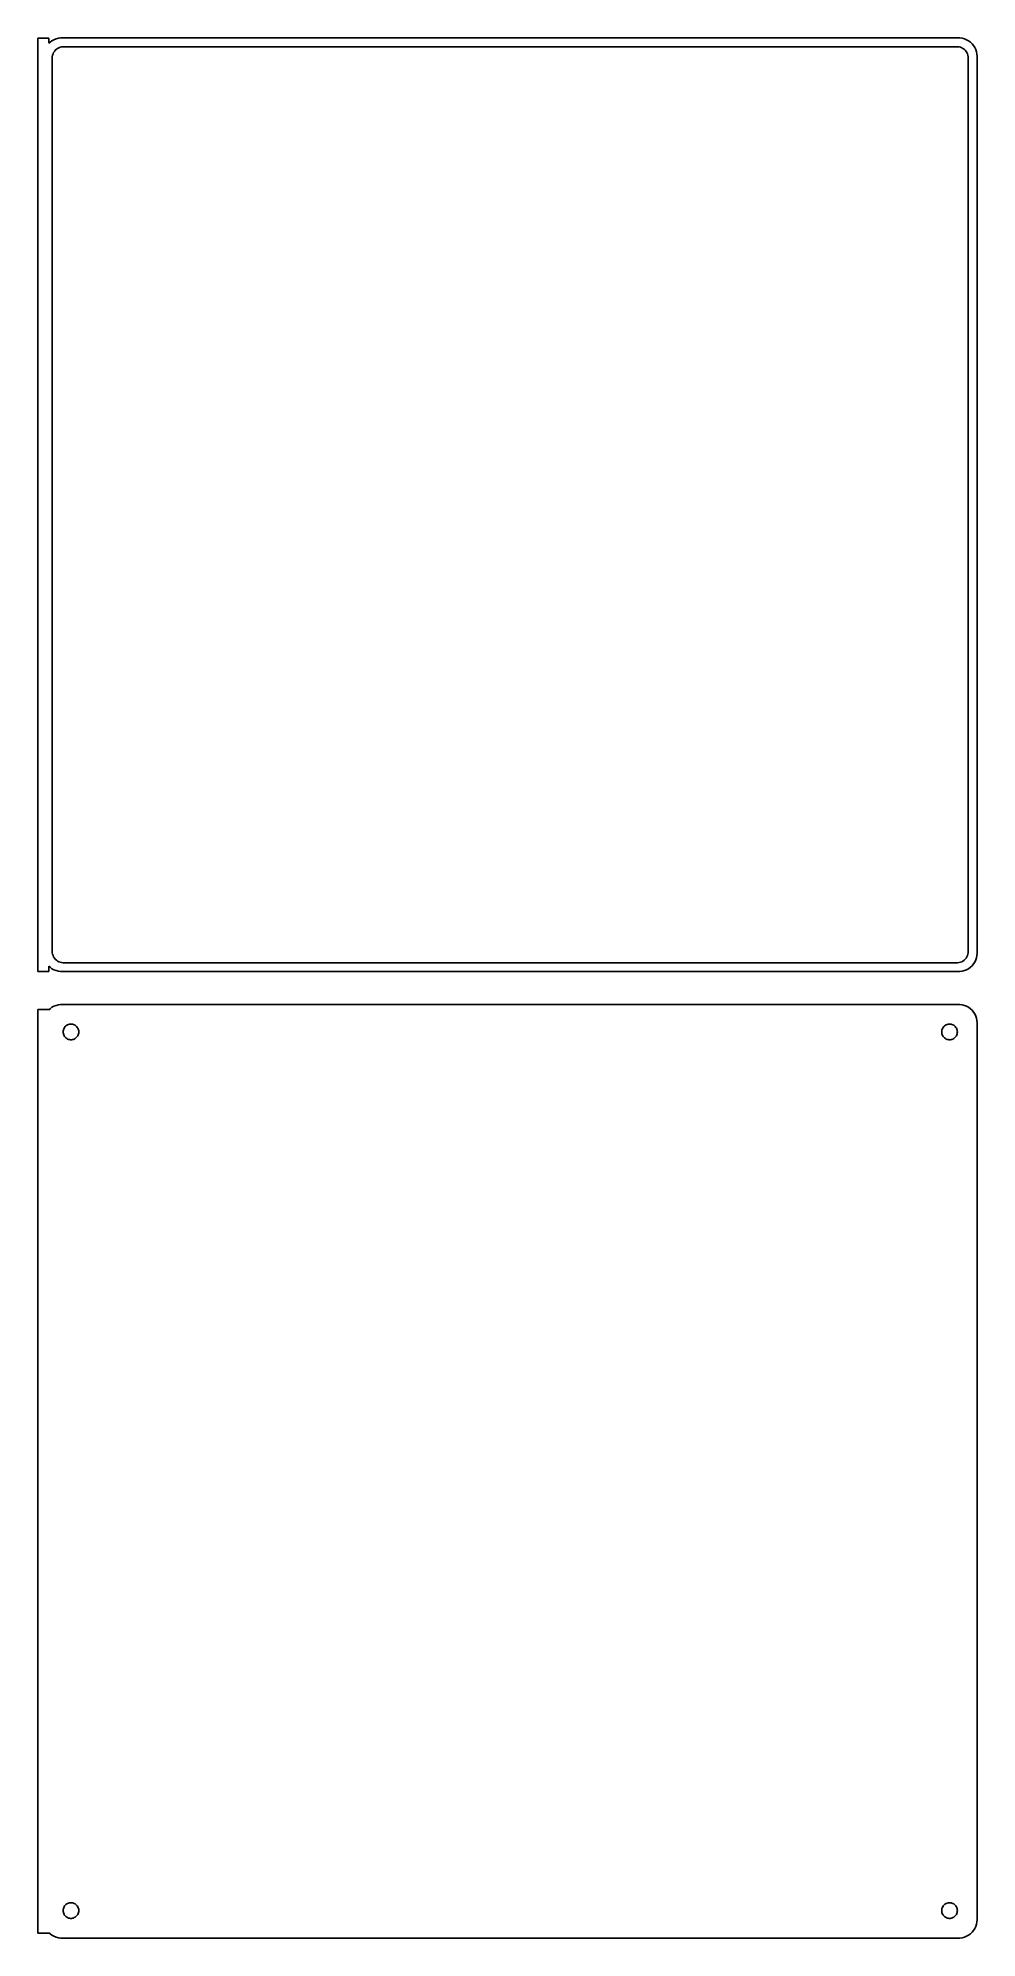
# Model space of a CAD drawing. Header units: metres. Extents: x -129 to 128, y 401 to 919.
import ezdxf

# ---------------------------------------------------------------- set-up
doc = ezdxf.new("R2010")
doc.units = ezdxf.units.M

msp = doc.modelspace()

# ---------------------------------------------------------------- linework, layer by layer
for p, q in [((-126, 919.479), (-129, 919.479)), ((-129, 919.479), (-129, 664.521)), ((-126, 918.059), (-126, 919.479)), ((-125.179, 918.722), (-125.687, 918.353)), ((-124.629, 919.024), (-125.179, 918.722)), ((-124.045, 919.255), (-124.629, 919.024)), ((-123.437, 919.411), (-124.045, 919.255)), ((-122.814, 919.49), (-123.437, 919.411)), ((122.814, 919.49), (-122.814, 919.49)), ((123.437, 919.411), (122.814, 919.49)), ((124.045, 919.255), (123.437, 919.411)), ((124.629, 919.024), (124.045, 919.255)), ((125.179, 918.722), (124.629, 919.024)), ((125.687, 918.353), (125.179, 918.722)), ((-125.687, 918.353), (-126, 918.059)), ((-125.113, 914), (-125.088, 914.39)), ((-125.113, 670), (-125.113, 914)), ((-125.088, 914.39), (-125.015, 914.774)), ((-125.015, 914.774), (-124.894, 915.146)), ((-124.894, 915.146), (-124.728, 915.5)), ((-124.728, 915.5), (-124.518, 915.83)), ((-124.518, 915.83), (-124.269, 916.131)), ((-124.269, 916.131), (-123.984, 916.399)), ((-123.984, 916.399), (-123.668, 916.628)), ((-123.668, 916.628), (-123.325, 916.817)), ((-123.325, 916.817), (-122.962, 916.961)), ((-122.962, 916.961), (-122.583, 917.058)), ((-122.583, 917.058), (-122.195, 917.107)), ((-122.195, 917.107), (122.195, 917.107)), ((122.195, 917.107), (122.583, 917.058)), ((122.583, 917.058), (122.962, 916.961)), ((122.962, 916.961), (123.325, 916.817)), ((123.325, 916.817), (123.668, 916.628)), ((123.668, 916.628), (123.984, 916.399)), ((123.984, 916.399), (124.269, 916.131)), ((124.269, 916.131), (124.518, 915.83)), ((124.518, 915.83), (124.728, 915.5)), ((124.728, 915.5), (124.894, 915.146)), ((124.894, 915.146), (125.015, 914.774)), ((125.015, 914.774), (125.088, 914.39)), ((125.088, 914.39), (125.113, 914)), ((125.113, 914), (125.113, 670)), ((126.145, 917.923), (125.687, 918.353)), ((126.545, 917.439), (126.145, 917.923)), ((126.882, 916.909), (126.545, 917.439)), ((127.149, 916.341), (126.882, 916.909)), ((127.343, 915.743), (127.149, 916.341)), ((127.461, 915.127), (127.343, 915.743)), ((127.5, 914.5), (127.461, 915.127)), ((127.5, 669.5), (127.5, 914.5)), ((-125.088, 669.61), (-125.113, 670)), ((-125.015, 669.226), (-125.088, 669.61)), ((125.088, 669.61), (125.015, 669.226)), ((125.113, 670), (125.088, 669.61)), ((127.461, 668.873), (127.5, 669.5)), ((-129, 664.521), (-126, 664.521)), ((-126, 664.521), (-126, 665.941)), ((-126, 665.941), (-125.687, 665.647)), ((-125.687, 665.647), (-125.179, 665.278)), ((-125.179, 665.278), (-124.629, 664.976)), ((-124.894, 668.854), (-125.015, 669.226)), ((-124.728, 668.5), (-124.894, 668.854)), ((-124.518, 668.17), (-124.728, 668.5)), ((-124.629, 664.976), (-124.045, 664.745)), ((-124.269, 667.869), (-124.518, 668.17)), ((-123.984, 667.601), (-124.269, 667.869)), ((-124.045, 664.745), (-123.437, 664.589)), ((-123.668, 667.372), (-123.984, 667.601)), ((-123.325, 667.183), (-123.668, 667.372)), ((-123.437, 664.589), (-122.814, 664.51)), ((-122.962, 667.039), (-123.325, 667.183)), ((-122.583, 666.942), (-122.962, 667.039)), ((-122.814, 664.51), (122.814, 664.51)), ((-122.195, 666.893), (-122.583, 666.942)), ((122.195, 666.893), (-122.195, 666.893)), ((122.583, 666.942), (122.195, 666.893)), ((122.962, 667.039), (122.583, 666.942)), ((122.814, 664.51), (123.437, 664.589)), ((123.325, 667.183), (122.962, 667.039)), ((123.668, 667.372), (123.325, 667.183)), ((123.437, 664.589), (124.045, 664.745)), ((123.984, 667.601), (123.668, 667.372)), ((124.269, 667.869), (123.984, 667.601)), ((124.045, 664.745), (124.629, 664.976)), ((124.518, 668.17), (124.269, 667.869)), ((124.728, 668.5), (124.518, 668.17)), ((124.629, 664.976), (125.179, 665.278)), ((124.894, 668.854), (124.728, 668.5)), ((125.015, 669.226), (124.894, 668.854)), ((125.179, 665.278), (125.687, 665.647)), ((125.687, 665.647), (126.145, 666.077)), ((126.145, 666.077), (126.545, 666.561)), ((126.545, 666.561), (126.882, 667.091)), ((126.882, 667.091), (127.149, 667.659)), ((127.149, 667.659), (127.343, 668.257)), ((127.343, 668.257), (127.461, 668.873)), ((-126, 654.153), (-129, 654.153)), ((-129, 654.153), (-129, 401.847)), ((-125.687, 654.353), (-126, 654.059)), ((-126, 654.059), (-126, 654.153)), ((-125.179, 654.722), (-125.687, 654.353)), ((-124.629, 655.024), (-125.179, 654.722)), ((-124.045, 655.255), (-124.629, 655.024)), ((-123.437, 655.411), (-124.045, 655.255)), ((-122.814, 655.49), (-123.437, 655.411)), ((122.814, 655.49), (-122.814, 655.49)), ((123.437, 655.411), (122.814, 655.49)), ((124.045, 655.255), (123.437, 655.411)), ((124.629, 655.024), (124.045, 655.255)), ((125.179, 654.722), (124.629, 655.024)), ((125.687, 654.353), (125.179, 654.722)), ((126.145, 653.923), (125.687, 654.353)), ((126.545, 653.439), (126.145, 653.923)), ((-122.068, 648.531), (-121.985, 648.786)), ((-121.985, 648.786), (-121.871, 649.029)), ((-121.871, 649.029), (-121.727, 649.255)), ((-121.727, 649.255), (-121.557, 649.462)), ((-121.557, 649.462), (-121.361, 649.645)), ((-121.361, 649.645), (-121.144, 649.803)), ((-121.144, 649.803), (-120.909, 649.932)), ((-120.909, 649.932), (-120.66, 650.031)), ((-120.66, 650.031), (-120.4, 650.097)), ((-120.4, 650.097), (-120.134, 650.131)), ((-120.134, 650.131), (-119.866, 650.131)), ((-119.866, 650.131), (-119.6, 650.097)), ((-119.6, 650.097), (-119.34, 650.031)), ((-119.34, 650.031), (-119.091, 649.932)), ((-119.091, 649.932), (-118.856, 649.803)), ((-118.856, 649.803), (-118.639, 649.645)), ((-118.639, 649.645), (-118.443, 649.462)), ((-118.443, 649.462), (-118.273, 649.255)), ((-118.273, 649.255), (-118.129, 649.029)), ((-118.129, 649.029), (-118.015, 648.786)), ((-118.015, 648.786), (-117.932, 648.531)), ((117.932, 648.531), (118.015, 648.786)), ((118.015, 648.786), (118.129, 649.029)), ((118.129, 649.029), (118.273, 649.255)), ((118.273, 649.255), (118.443, 649.462)), ((118.443, 649.462), (118.639, 649.645)), ((118.639, 649.645), (118.856, 649.803)), ((118.856, 649.803), (119.091, 649.932)), ((119.091, 649.932), (119.34, 650.031)), ((119.34, 650.031), (119.6, 650.097)), ((119.6, 650.097), (119.866, 650.131)), ((119.866, 650.131), (120.134, 650.131)), ((120.134, 650.131), (120.4, 650.097)), ((120.4, 650.097), (120.66, 650.031)), ((120.66, 650.031), (120.909, 649.932)), ((120.909, 649.932), (121.144, 649.803)), ((121.144, 649.803), (121.361, 649.645)), ((121.361, 649.645), (121.557, 649.462)), ((121.557, 649.462), (121.727, 649.255)), ((121.727, 649.255), (121.871, 649.029)), ((121.871, 649.029), (121.985, 648.786)), ((121.985, 648.786), (122.068, 648.531)), ((126.882, 652.909), (126.545, 653.439)), ((127.149, 652.341), (126.882, 652.909)), ((127.343, 651.743), (127.149, 652.341)), ((127.461, 651.127), (127.343, 651.743)), ((127.5, 650.5), (127.461, 651.127)), ((127.5, 405.5), (127.5, 650.5)), ((-122.135, 648), (-122.118, 648.268)), ((-122.118, 647.732), (-122.135, 648)), ((-122.118, 648.268), (-122.068, 648.531)), ((-122.068, 647.469), (-122.118, 647.732)), ((-121.985, 647.214), (-122.068, 647.469)), ((-121.871, 646.971), (-121.985, 647.214)), ((-121.727, 646.745), (-121.871, 646.971)), ((-121.557, 646.538), (-121.727, 646.745)), ((-121.361, 646.355), (-121.557, 646.538)), ((-121.144, 646.197), (-121.361, 646.355)), ((-120.909, 646.068), (-121.144, 646.197)), ((-120.66, 645.969), (-120.909, 646.068)), ((-120.4, 645.903), (-120.66, 645.969)), ((-120.134, 645.869), (-120.4, 645.903)), ((-119.866, 645.869), (-120.134, 645.869)), ((-119.6, 645.903), (-119.866, 645.869)), ((-119.34, 645.969), (-119.6, 645.903)), ((-119.091, 646.068), (-119.34, 645.969)), ((-118.856, 646.197), (-119.091, 646.068)), ((-118.639, 646.355), (-118.856, 646.197)), ((-118.443, 646.538), (-118.639, 646.355)), ((-118.273, 646.745), (-118.443, 646.538)), ((-118.129, 646.971), (-118.273, 646.745)), ((-118.015, 647.214), (-118.129, 646.971)), ((-117.932, 647.469), (-118.015, 647.214)), ((-117.932, 648.531), (-117.882, 648.268)), ((-117.882, 647.732), (-117.932, 647.469)), ((-117.882, 648.268), (-117.865, 648)), ((-117.865, 648), (-117.882, 647.732)), ((117.865, 648), (117.882, 648.268)), ((117.882, 647.732), (117.865, 648)), ((117.882, 648.268), (117.932, 648.531)), ((117.932, 647.469), (117.882, 647.732)), ((118.015, 647.214), (117.932, 647.469)), ((118.129, 646.971), (118.015, 647.214)), ((118.273, 646.745), (118.129, 646.971)), ((118.443, 646.538), (118.273, 646.745)), ((118.639, 646.355), (118.443, 646.538)), ((118.856, 646.197), (118.639, 646.355)), ((119.091, 646.068), (118.856, 646.197)), ((119.34, 645.969), (119.091, 646.068)), ((119.6, 645.903), (119.34, 645.969)), ((119.866, 645.869), (119.6, 645.903)), ((120.134, 645.869), (119.866, 645.869)), ((120.4, 645.903), (120.134, 645.869)), ((120.66, 645.969), (120.4, 645.903)), ((120.909, 646.068), (120.66, 645.969)), ((121.144, 646.197), (120.909, 646.068)), ((121.361, 646.355), (121.144, 646.197)), ((121.557, 646.538), (121.361, 646.355)), ((121.727, 646.745), (121.557, 646.538)), ((121.871, 646.971), (121.727, 646.745)), ((121.985, 647.214), (121.871, 646.971)), ((122.068, 647.469), (121.985, 647.214)), ((122.068, 648.531), (122.118, 648.268)), ((122.118, 647.732), (122.068, 647.469)), ((122.118, 648.268), (122.135, 648)), ((122.135, 648), (122.118, 647.732)), ((-120.909, 409.932), (-120.66, 410.031)), ((-120.66, 410.031), (-120.4, 410.097)), ((-120.4, 410.097), (-120.134, 410.131)), ((-120.134, 410.131), (-119.866, 410.131)), ((-119.866, 410.131), (-119.6, 410.097)), ((-119.6, 410.097), (-119.34, 410.031)), ((-119.34, 410.031), (-119.091, 409.932)), ((119.091, 409.932), (119.34, 410.031)), ((119.34, 410.031), (119.6, 410.097)), ((119.6, 410.097), (119.866, 410.131)), ((119.866, 410.131), (120.134, 410.131)), ((120.134, 410.131), (120.4, 410.097)), ((120.4, 410.097), (120.66, 410.031)), ((120.66, 410.031), (120.909, 409.932)), ((-122.135, 408), (-122.118, 408.268)), ((-122.118, 407.732), (-122.135, 408)), ((-122.118, 408.268), (-122.068, 408.531)), ((-122.068, 407.469), (-122.118, 407.732)), ((-122.068, 408.531), (-121.985, 408.786)), ((-121.985, 407.214), (-122.068, 407.469)), ((-121.985, 408.786), (-121.871, 409.029)), ((-121.871, 406.971), (-121.985, 407.214)), ((-121.871, 409.029), (-121.727, 409.255)), ((-121.727, 406.745), (-121.871, 406.971)), ((-121.727, 409.255), (-121.557, 409.462)), ((-121.557, 406.538), (-121.727, 406.745)), ((-121.557, 409.462), (-121.361, 409.645)), ((-121.361, 406.355), (-121.557, 406.538)), ((-121.361, 409.645), (-121.144, 409.803)), ((-121.144, 406.197), (-121.361, 406.355)), ((-121.144, 409.803), (-120.909, 409.932)), ((-120.909, 406.068), (-121.144, 406.197)), ((-120.66, 405.969), (-120.909, 406.068)), ((-120.4, 405.903), (-120.66, 405.969)), ((-120.134, 405.869), (-120.4, 405.903)), ((-119.866, 405.869), (-120.134, 405.869)), ((-119.6, 405.903), (-119.866, 405.869)), ((-119.34, 405.969), (-119.6, 405.903)), ((-119.091, 406.068), (-119.34, 405.969)), ((-119.091, 409.932), (-118.856, 409.803)), ((-118.856, 406.197), (-119.091, 406.068)), ((-118.856, 409.803), (-118.639, 409.645)), ((-118.639, 406.355), (-118.856, 406.197)), ((-118.639, 409.645), (-118.443, 409.462)), ((-118.443, 406.538), (-118.639, 406.355)), ((-118.443, 409.462), (-118.273, 409.255)), ((-118.273, 406.745), (-118.443, 406.538)), ((-118.273, 409.255), (-118.129, 409.029)), ((-118.129, 406.971), (-118.273, 406.745)), ((-118.129, 409.029), (-118.015, 408.786)), ((-118.015, 407.214), (-118.129, 406.971)), ((-118.015, 408.786), (-117.932, 408.531)), ((-117.932, 407.469), (-118.015, 407.214)), ((-117.932, 408.531), (-117.882, 408.268)), ((-117.882, 407.732), (-117.932, 407.469)), ((-117.882, 408.268), (-117.865, 408)), ((-117.865, 408), (-117.882, 407.732)), ((117.865, 408), (117.882, 408.268)), ((117.882, 407.732), (117.865, 408)), ((117.882, 408.268), (117.932, 408.531)), ((117.932, 407.469), (117.882, 407.732)), ((117.932, 408.531), (118.015, 408.786)), ((118.015, 407.214), (117.932, 407.469)), ((118.015, 408.786), (118.129, 409.029)), ((118.129, 406.971), (118.015, 407.214)), ((118.129, 409.029), (118.273, 409.255)), ((118.273, 406.745), (118.129, 406.971)), ((118.273, 409.255), (118.443, 409.462)), ((118.443, 406.538), (118.273, 406.745)), ((118.443, 409.462), (118.639, 409.645)), ((118.639, 406.355), (118.443, 406.538)), ((118.639, 409.645), (118.856, 409.803)), ((118.856, 406.197), (118.639, 406.355)), ((118.856, 409.803), (119.091, 409.932)), ((119.091, 406.068), (118.856, 406.197)), ((119.34, 405.969), (119.091, 406.068)), ((119.6, 405.903), (119.34, 405.969)), ((119.866, 405.869), (119.6, 405.903)), ((120.134, 405.869), (119.866, 405.869)), ((120.4, 405.903), (120.134, 405.869)), ((120.66, 405.969), (120.4, 405.903)), ((120.909, 406.068), (120.66, 405.969)), ((120.909, 409.932), (121.144, 409.803)), ((121.144, 406.197), (120.909, 406.068)), ((121.144, 409.803), (121.361, 409.645)), ((121.361, 406.355), (121.144, 406.197)), ((121.361, 409.645), (121.557, 409.462)), ((121.557, 406.538), (121.361, 406.355)), ((121.557, 409.462), (121.727, 409.255)), ((121.727, 406.745), (121.557, 406.538)), ((121.727, 409.255), (121.871, 409.029)), ((121.871, 406.971), (121.727, 406.745)), ((121.871, 409.029), (121.985, 408.786)), ((121.985, 407.214), (121.871, 406.971)), ((121.985, 408.786), (122.068, 408.531)), ((122.068, 407.469), (121.985, 407.214)), ((122.068, 408.531), (122.118, 408.268)), ((122.118, 407.732), (122.068, 407.469)), ((122.118, 408.268), (122.135, 408)), ((122.135, 408), (122.118, 407.732)), ((127.343, 404.257), (127.461, 404.873)), ((127.461, 404.873), (127.5, 405.5)), ((-129, 401.847), (-126, 401.847)), ((-126, 401.847), (-126, 401.941)), ((-126, 401.941), (-125.687, 401.647)), ((-125.687, 401.647), (-125.179, 401.278)), ((-125.179, 401.278), (-124.629, 400.976)), ((-124.629, 400.976), (-124.045, 400.745)), ((-124.045, 400.745), (-123.437, 400.589)), ((-123.437, 400.589), (-122.814, 400.51)), ((-122.814, 400.51), (122.814, 400.51)), ((122.814, 400.51), (123.437, 400.589)), ((123.437, 400.589), (124.045, 400.745)), ((124.045, 400.745), (124.629, 400.976)), ((124.629, 400.976), (125.179, 401.278)), ((125.179, 401.278), (125.687, 401.647)), ((125.687, 401.647), (126.145, 402.077)), ((126.145, 402.077), (126.545, 402.561)), ((126.545, 402.561), (126.882, 403.091)), ((126.882, 403.091), (127.149, 403.659)), ((127.149, 403.659), (127.343, 404.257))]:
    msp.add_line(p, q)

doc.saveas('drawing.dxf')
